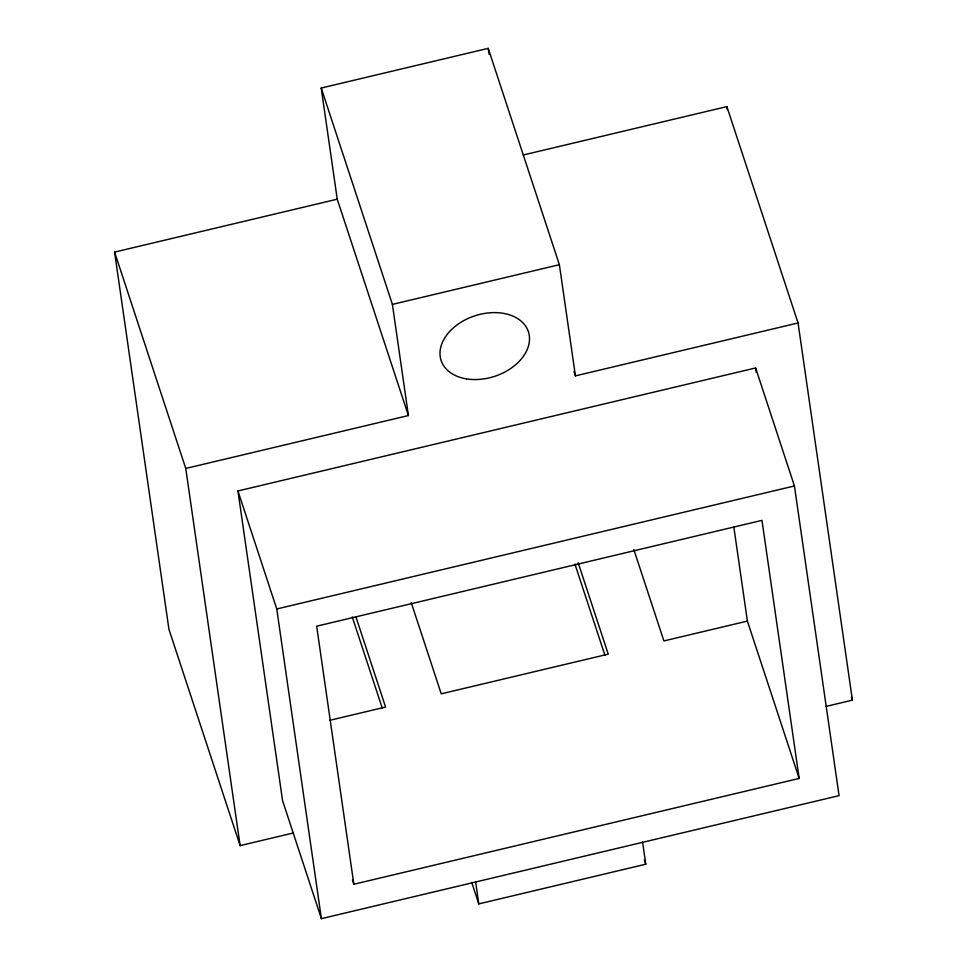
<?xml version="1.0" encoding="UTF-8"?>
<svg xmlns="http://www.w3.org/2000/svg" width="967" height="967" viewBox="0 0 967 967"><rect width="100%" height="100%" fill="white"/><g stroke="black" fill="none" stroke-linecap="round" stroke-linejoin="round"><path stroke-width="1.45" d="M292.844 833.095L240.118 845.629L185.761 468.451L408.412 415.544L337.241 199.19L321.225 88.033L488.214 48.35L559.385 264.704L575.413 375.873L798.065 322.966L726.882 106.612L523.268 154.998M240.118 845.629L168.935 629.275L114.59 252.097L337.241 199.19M408.412 415.544L392.397 304.387L559.385 264.704M237.942 490.958L755.614 367.956L794.439 485.966L839.066 795.648L321.395 918.65L282.569 800.64L237.942 490.958L276.767 608.968L321.395 918.65M276.767 608.968L794.439 485.966M329.916 720.282L385.579 707.058L356.001 617.127M733.856 527.112L747.394 621.092L663.894 640.928L633.844 549.558M826.048 706.406L852.411 700.144L798.065 322.966M353.849 884.249L799.165 778.435L761.972 520.367L316.668 626.181L353.849 884.249L352.435 879.958M471.715 882.4L478.786 903.891L645.775 864.208L642.572 841.979M851.468 697.28L852.411 700.144M747.394 621.092L799.165 778.435M573.999 371.57L575.413 375.873M578.181 562.794L608.231 654.151L441.242 693.835L411.193 602.465M574.93 564.087L604.991 655.445M644.36 859.917L645.775 864.208M321.225 88.033L392.397 304.387M352.278 616.982L382.34 708.352M114.59 252.097L185.761 468.451M726.882 106.612L727.317 109.597M755.614 367.956L756.254 372.428M488.214 48.35L489.06 54.273M475.583 881.662L478.786 903.891M466.457 378.883A45.945 31.838 -18.2 0 0 529.287 335.501A45.945 31.838 -18.2 0 0 458.527 323.86A45.945 31.838 -18.2 0 0 466.457 378.883"/></g></svg>
